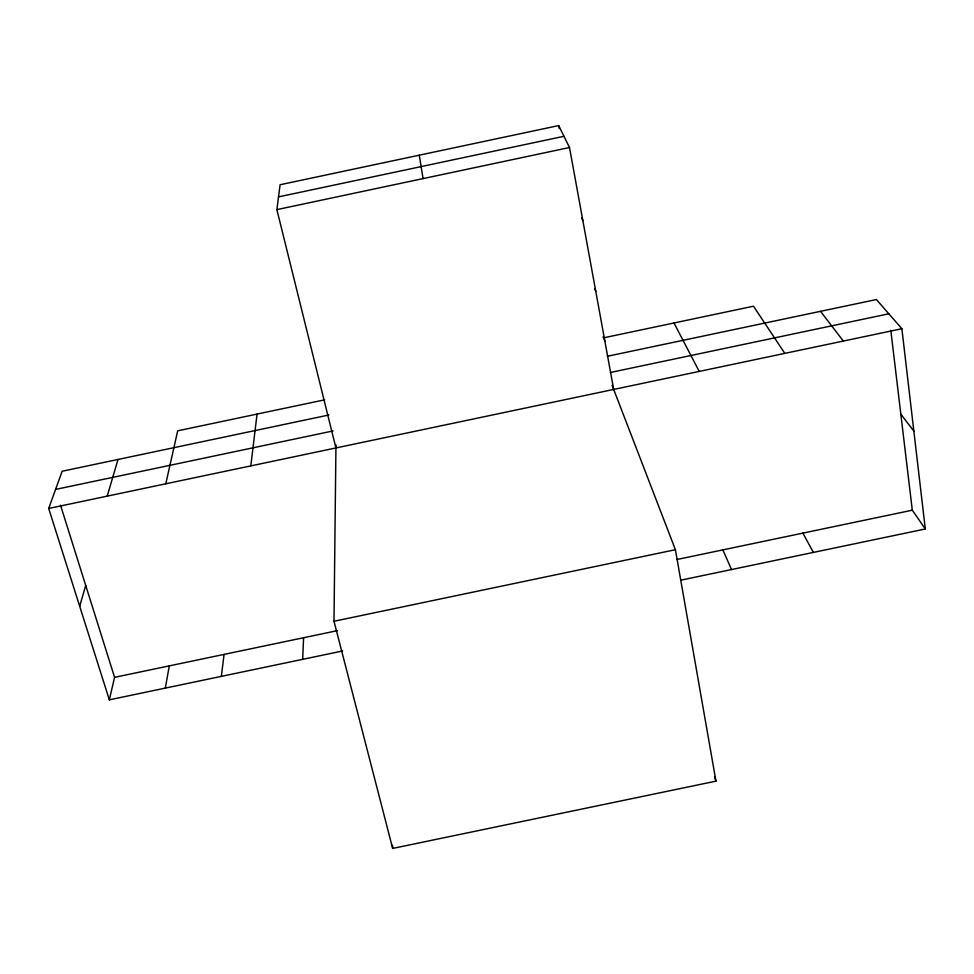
<?xml version="1.0" encoding="UTF-8"?>
<svg xmlns="http://www.w3.org/2000/svg" width="974" height="974" viewBox="0 0 974 974"><rect width="100%" height="100%" fill="white"/><g stroke="black" fill="none" stroke-linecap="round" stroke-linejoin="round"><path stroke-width="1.46" d="M612.122 385.363L675.408 549.713L715.963 781.148L392.668 848.427L333.997 621.266L335.957 445.008M302.658 659.349L303.596 637.739M250.805 465.889L257.051 414.084M221.342 676.37L224.081 654.394M335.92 447.955L276.872 209.629L280.098 184.743L558.699 125.573L569.498 147.524L613.693 389.442M165.312 688.107L169.306 665.875M165.787 483.798L177.694 430.825L324.707 399.815M342.629 650.973L109.332 699.831L114.567 677.344L60.522 505.189M79.698 606.291L85.712 585.435M107.225 496.131L118 459.472M109.332 699.831L48.7 508.465L62.141 471.246L328.92 414.997M278.527 196.882L563.97 136.287M276.872 209.629L569.498 147.524M603.393 337.881L753.499 306.201L784.825 353.392M607.35 356.277L876.405 299.542L901.875 328.725L925.3 528.979L680.96 580.139M55.579 489.423L333.145 430.922M610.345 372.494L888.836 313.798M48.7 508.465L901.875 328.725M333.997 621.266L675.408 549.713M114.567 677.344L337.491 630.628M676.967 559.502L912.297 510.193L925.3 528.979M900.828 414.157L913.856 431.105M820.534 311.315L843.326 341.07M802.893 533.119L813.375 552.404M673.996 322.978L699.21 371.423M581.685 217.957L582.842 220.526M722.854 549.896L731.511 569.547M594.676 288.718L595.771 291.323M603.149 336.724L604.83 340.912M714.49 776.826L715.963 781.148M558.699 125.573L559.246 128.556M419.283 155.195L423.057 178.607M890.808 330.271L912.297 510.193M392.546 845.395L392.668 848.427"/></g></svg>
